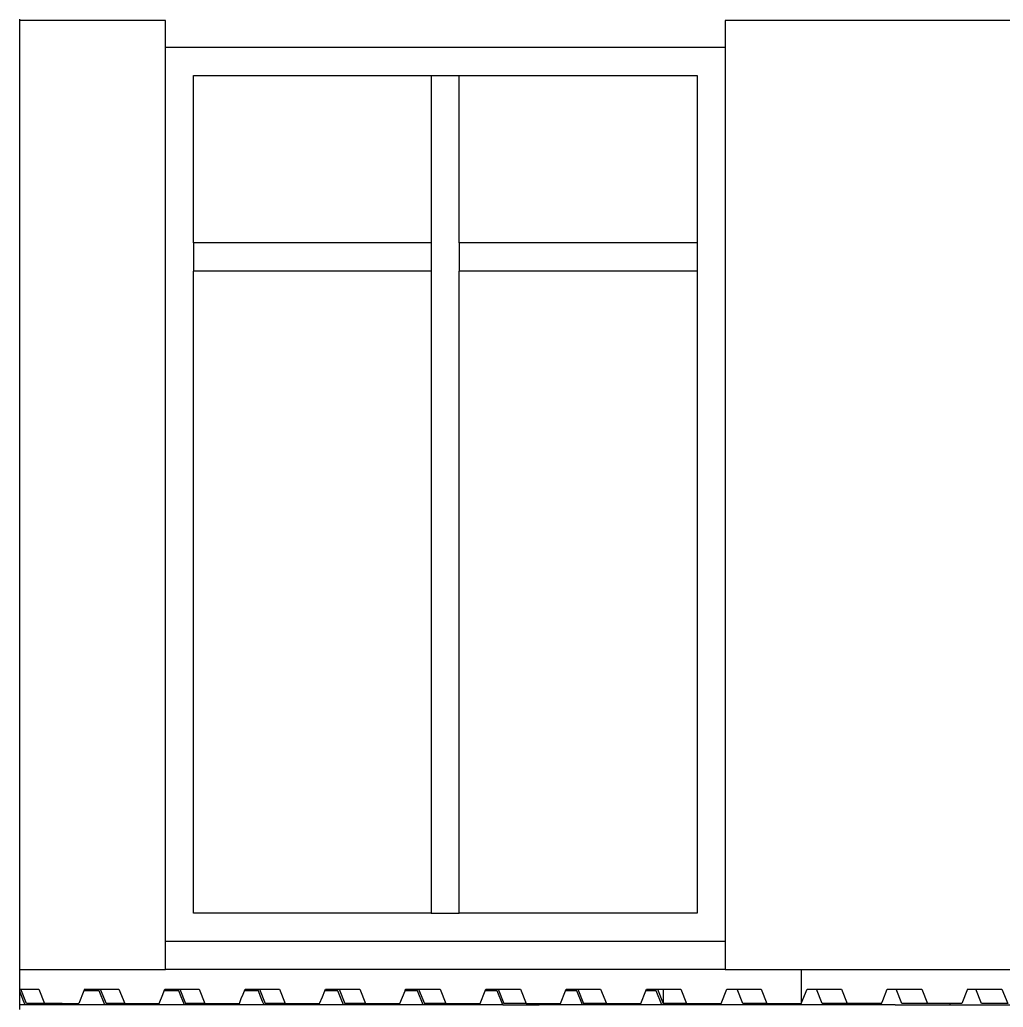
# Model space of a CAD drawing. Extents: x -49.7 to 49.7, y -10.2 to 18.8.
# Drawn here: x 4.663 to 8.153, y 8.163 to 11.668 of the extents above; entities that cross this region are included whole.
import ezdxf

# ---------------------------------------------------------------- set-up
doc = ezdxf.new("R2010")
doc.units = 0
doc.layers.get('0').update_dxf_attribs({"linetype": 'CONTINUOUS'})

msp = doc.modelspace()

# ---------------------------------------------------------------- linework, layer by layer
for p, q in [((4.6632, 11.6663), (4.6632, 11.6706)), ((5.1801, 11.6663), (4.6632, 11.6663)), ((4.6632, 8.2963), (4.6632, 11.6663)), ((5.1801, 11.5706), (5.1801, 11.6663)), ((8.3088, 11.6663), (7.1666, 11.6663)), ((7.1666, 11.6663), (7.1666, 11.5706)), ((5.1801, 11.5706), (7.1666, 11.5706)), ((5.1801, 8.3963), (5.1801, 11.5706)), ((7.1666, 11.5706), (7.1666, 8.3963)), ((5.2794, 10.8763), (5.2794, 11.4706)), ((5.2794, 11.4706), (6.1237, 11.4706)), ((6.1237, 11.4706), (6.223, 11.4706)), ((6.1237, 11.4706), (6.1237, 10.8763)), ((6.223, 10.8763), (6.223, 11.4706)), ((6.223, 11.4706), (7.0673, 11.4706)), ((7.0673, 11.4706), (7.0673, 10.8763)), ((6.1237, 10.8763), (5.2794, 10.8763)), ((5.2794, 10.8763), (5.2794, 10.7763)), ((6.1237, 10.8763), (6.1237, 10.7763)), ((7.0673, 10.8763), (6.223, 10.8763)), ((6.223, 10.8763), (6.223, 10.7763)), ((7.0673, 10.8763), (7.0673, 10.7763)), ((6.1237, 10.7763), (5.2794, 10.7763)), ((5.2794, 8.4963), (5.2794, 10.7763)), ((6.1237, 10.7763), (6.1237, 8.4963)), ((7.0673, 10.7763), (6.223, 10.7763)), ((6.223, 8.4963), (6.223, 10.7763)), ((7.0673, 10.7763), (7.0673, 8.4963)), ((6.1237, 8.4963), (5.2794, 8.4963)), ((6.1237, 8.4963), (6.223, 8.4963)), ((7.0673, 8.4963), (6.223, 8.4963)), ((7.1666, 8.3963), (5.1801, 8.3963)), ((5.1801, 8.2963), (5.1801, 8.3963)), ((7.1666, 8.3963), (7.1666, 8.2963)), ((4.6632, 8.2963), (5.1801, 8.2963)), ((4.6632, 8.2263), (4.6632, 8.2963)), ((7.1666, 8.2963), (5.1801, 8.2963)), ((7.1666, 8.2963), (7.4366, 8.2963)), ((7.4366, 8.2963), (7.4366, 8.1763)), ((7.4366, 8.2963), (8.3088, 8.2963)), ((4.6632, 8.2263), (4.6667, 8.2263)), ((4.6632, 8.2194), (4.6632, 8.2263)), ((4.6759, 8.1881), (4.6632, 8.2194)), ((4.6632, 8.1894), (4.6632, 8.2194)), ((4.6868, 8.1763), (4.6667, 8.2263)), ((4.6667, 8.2263), (4.7304, 8.2263)), ((4.7304, 8.2263), (4.7508, 8.1763)), ((4.8909, 8.2206), (4.8729, 8.1763)), ((4.8932, 8.2263), (4.8909, 8.2206)), ((4.9452, 8.2206), (4.8909, 8.2206)), ((4.8932, 8.2263), (4.9491, 8.2263)), ((4.9654, 8.1706), (4.9452, 8.2206)), ((4.9491, 8.2263), (4.9693, 8.1763)), ((4.9491, 8.2263), (5.0153, 8.2263)), ((5.0153, 8.2263), (5.0356, 8.1763)), ((5.1577, 8.1763), (5.1705, 8.2078)), ((5.1705, 8.2078), (5.1757, 8.2206)), ((5.1757, 8.2206), (5.1781, 8.2263)), ((5.2276, 8.2206), (5.1757, 8.2206)), ((5.1781, 8.2263), (5.2315, 8.2263)), ((5.2362, 8.1993), (5.2276, 8.2206)), ((5.2315, 8.2263), (5.2517, 8.1763)), ((5.2315, 8.2263), (5.3001, 8.2263)), ((5.3001, 8.2263), (5.3205, 8.1763)), ((5.4495, 8.1933), (5.4559, 8.2091)), ((5.4559, 8.2091), (5.4606, 8.2206)), ((5.4606, 8.2206), (5.4629, 8.2263)), ((5.51, 8.2206), (5.4606, 8.2206)), ((5.4629, 8.2263), (5.5139, 8.2263)), ((5.518, 8.2007), (5.51, 8.2206)), ((5.5139, 8.2263), (5.5341, 8.1763)), ((5.5139, 8.2263), (5.585, 8.2263)), ((5.585, 8.2263), (5.6053, 8.1763)), ((5.7371, 8.2001), (5.7454, 8.2206)), ((5.7454, 8.2206), (5.7478, 8.2263)), ((5.7924, 8.2206), (5.7454, 8.2206)), ((5.7478, 8.2263), (5.7963, 8.2263)), ((5.8042, 8.1915), (5.7924, 8.2206)), ((5.7963, 8.2263), (5.8165, 8.1763)), ((5.7963, 8.2263), (5.8699, 8.2263)), ((5.8699, 8.2263), (5.8902, 8.1763)), ((6.0123, 8.1763), (6.0303, 8.2206)), ((6.0303, 8.2206), (6.0326, 8.2263)), ((6.0748, 8.2206), (6.0303, 8.2206)), ((6.0326, 8.2263), (6.0787, 8.2263)), ((6.095, 8.1706), (6.0748, 8.2206)), ((6.0787, 8.2263), (6.0989, 8.1763)), ((6.0787, 8.2263), (6.1547, 8.2263)), ((6.1547, 8.2263), (6.1751, 8.1763)), ((6.2971, 8.1763), (6.3152, 8.2206)), ((6.3152, 8.2206), (6.3175, 8.2263)), ((6.3572, 8.2206), (6.3152, 8.2206)), ((6.3175, 8.2263), (6.3612, 8.2263)), ((6.3774, 8.1706), (6.3572, 8.2206)), ((6.3612, 8.2263), (6.3813, 8.1763)), ((6.3612, 8.2263), (6.4396, 8.2263)), ((6.4396, 8.2263), (6.4599, 8.1763)), ((6.582, 8.1763), (6.6, 8.2206)), ((6.6, 8.2206), (6.6023, 8.2263)), ((6.6397, 8.2206), (6.6, 8.2206)), ((6.6023, 8.2263), (6.6436, 8.2263)), ((6.6598, 8.1706), (6.6397, 8.2206)), ((6.6436, 8.2263), (6.6637, 8.1763)), ((6.6436, 8.2263), (6.7244, 8.2263)), ((6.7244, 8.2263), (6.7448, 8.1763)), ((6.8669, 8.1763), (6.8849, 8.2206)), ((6.8849, 8.2206), (6.8872, 8.2263)), ((6.9221, 8.2206), (6.8849, 8.2206)), ((6.8872, 8.2263), (6.926, 8.2263)), ((6.9422, 8.1706), (6.9221, 8.2206)), ((6.926, 8.2263), (6.9462, 8.1763)), ((6.926, 8.2263), (6.9462, 8.2263)), ((6.9462, 8.2263), (6.9462, 8.1763)), ((6.9462, 8.2263), (7.0093, 8.2263)), ((7.0093, 8.2263), (7.0296, 8.1763)), ((7.1517, 8.1763), (7.1721, 8.2263)), ((7.1721, 8.2263), (7.2084, 8.2263)), ((7.2286, 8.1763), (7.2084, 8.2263)), ((7.2084, 8.2263), (7.2941, 8.2263)), ((7.2941, 8.2263), (7.3145, 8.1763)), ((7.4366, 8.1763), (7.4569, 8.2263)), ((7.4569, 8.2263), (7.4908, 8.2263)), ((7.511, 8.1763), (7.4908, 8.2263)), ((7.4908, 8.2263), (7.579, 8.2263)), ((7.579, 8.2263), (7.5993, 8.1763)), ((7.7255, 8.1863), (7.7418, 8.2263)), ((7.7418, 8.2263), (7.7732, 8.2263)), ((7.7934, 8.1763), (7.7732, 8.2263)), ((7.7732, 8.2263), (7.8638, 8.2263)), ((7.8638, 8.2263), (7.8842, 8.1763)), ((8.0266, 8.2263), (8.0063, 8.1763)), ((8.0266, 8.2263), (8.0556, 8.2263)), ((8.0758, 8.1763), (8.0556, 8.2263)), ((8.0556, 8.2263), (8.1487, 8.2263)), ((8.1487, 8.2263), (8.1691, 8.1763)), ((4.6632, 8.1706), (4.6632, 8.1894)), ((4.6829, 8.1706), (4.6632, 8.1706)), ((4.6632, 8.1546), (4.6632, 8.1706)), ((4.6829, 8.1706), (4.6759, 8.1881)), ((4.8118, 8.1706), (4.6829, 8.1706)), ((4.7508, 8.1763), (4.6868, 8.1763)), ((4.8141, 8.1763), (4.7508, 8.1763)), ((4.813, 8.1735), (4.8118, 8.1706)), ((4.8408, 8.1706), (4.8118, 8.1706)), ((4.8141, 8.1763), (4.813, 8.1735)), ((4.8141, 8.1763), (4.8729, 8.1763)), ((4.9654, 8.1706), (4.8408, 8.1706)), ((5.0942, 8.1706), (4.9654, 8.1706)), ((5.0356, 8.1763), (4.9693, 8.1763)), ((5.0356, 8.1763), (5.0965, 8.1763)), ((5.0965, 8.1763), (5.0942, 8.1706)), ((5.2478, 8.1706), (5.0942, 8.1706)), ((5.0965, 8.1763), (5.1577, 8.1763)), ((5.2478, 8.1706), (5.2362, 8.1993)), ((5.3766, 8.1706), (5.2478, 8.1706)), ((5.3205, 8.1763), (5.2517, 8.1763)), ((5.3205, 8.1763), (5.3789, 8.1763)), ((5.3789, 8.1763), (5.3766, 8.1706)), ((5.4568, 8.1706), (5.3766, 8.1706)), ((5.3789, 8.1763), (5.4127, 8.1763)), ((5.4127, 8.1763), (5.4426, 8.1763)), ((5.4426, 8.1763), (5.4495, 8.1933)), ((5.5302, 8.1706), (5.4568, 8.1706)), ((5.5252, 8.1829), (5.518, 8.2007)), ((5.5302, 8.1706), (5.5252, 8.1829)), ((5.659, 8.1706), (5.5302, 8.1706)), ((5.6053, 8.1763), (5.5341, 8.1763)), ((5.6053, 8.1763), (5.6613, 8.1763)), ((5.6613, 8.1763), (5.659, 8.1706)), ((5.7428, 8.1706), (5.659, 8.1706)), ((5.6613, 8.1763), (5.7001, 8.1763)), ((5.7001, 8.1763), (5.7274, 8.1763)), ((5.7274, 8.1763), (5.7371, 8.2001)), ((5.8126, 8.1706), (5.7428, 8.1706)), ((5.8126, 8.1706), (5.8042, 8.1915)), ((5.9414, 8.1706), (5.8126, 8.1706)), ((5.8902, 8.1763), (5.8165, 8.1763)), ((5.8902, 8.1763), (5.9438, 8.1763)), ((5.9427, 8.1738), (5.9414, 8.1706)), ((5.9674, 8.1706), (5.9414, 8.1706)), ((5.9438, 8.1763), (5.9427, 8.1738)), ((5.9438, 8.1763), (6.0123, 8.1763)), ((6.095, 8.1706), (5.9674, 8.1706)), ((6.2239, 8.1706), (6.095, 8.1706)), ((6.1751, 8.1763), (6.0989, 8.1763)), ((6.1751, 8.1763), (6.2262, 8.1763)), ((6.2262, 8.1763), (6.2239, 8.1706)), ((6.3774, 8.1706), (6.2239, 8.1706)), ((6.2262, 8.1763), (6.2971, 8.1763)), ((6.3774, 8.1706), (6.5063, 8.1706)), ((6.4599, 8.1763), (6.3813, 8.1763)), ((6.4599, 8.1763), (6.5086, 8.1763)), ((6.5086, 8.1763), (6.5063, 8.1706)), ((6.6598, 8.1706), (6.5063, 8.1706)), ((6.5086, 8.1763), (6.582, 8.1763)), ((6.7887, 8.1706), (6.6598, 8.1706)), ((6.7448, 8.1763), (6.6637, 8.1763)), ((6.7448, 8.1763), (6.791, 8.1763)), ((6.791, 8.1763), (6.7887, 8.1706)), ((6.9422, 8.1706), (6.7887, 8.1706)), ((6.791, 8.1763), (6.8669, 8.1763)), ((6.9413, 8.1706), (6.9413, 8.1728)), ((6.9462, 8.1706), (6.9422, 8.1706)), ((7.0296, 8.1763), (6.9462, 8.1763)), ((6.9462, 8.1763), (6.9462, 8.1706)), ((7.7691, 8.1706), (6.9462, 8.1706)), ((7.0296, 8.1763), (7.1517, 8.1763)), ((7.3145, 8.1763), (7.2286, 8.1763)), ((7.3145, 8.1763), (7.4366, 8.1763)), ((7.5993, 8.1763), (7.511, 8.1763)), ((7.7214, 8.1763), (7.5993, 8.1763)), ((7.7214, 8.1763), (7.7255, 8.1863)), ((7.7691, 8.1706), (8.9757, 8.1706)), ((7.8842, 8.1763), (7.7934, 8.1763)), ((8.0063, 8.1763), (7.8842, 8.1763)), ((7.9631, 8.1763), (7.9631, 8.1706)), ((7.9631, 8.1763), (7.9631, 8.1706)), ((8.1691, 8.1763), (8.0758, 8.1763))]:
    msp.add_line(p, q)

doc.saveas('drawing.dxf')
